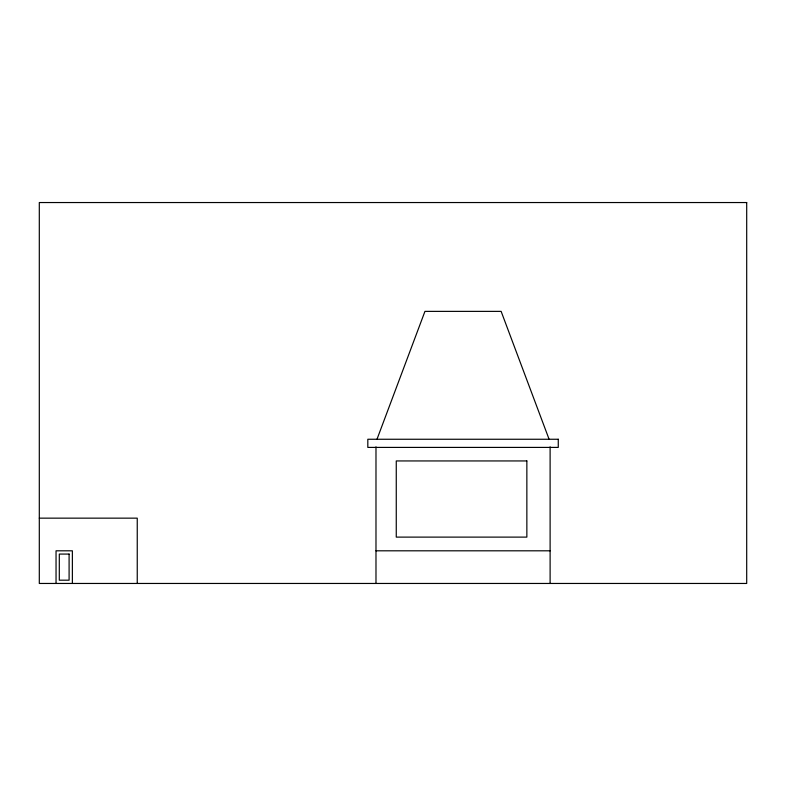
<?xml version="1.0" encoding="UTF-8"?>
<svg xmlns="http://www.w3.org/2000/svg" width="786" height="786" viewBox="0 0 786 786"><rect width="100%" height="100%" fill="white"/><g stroke="black" fill="none" stroke-linecap="round" stroke-linejoin="round"><path stroke-width="1.18" d="M376.995 439.256L424.951 311.374L501.134 311.374L549.09 439.256M39.3 518.151L137.245 518.151L137.245 583.458M375.983 550.809L550.112 550.809M550.112 446.851L550.112 583.458M375.983 446.851L375.983 583.458M72.371 583.458L72.371 550.809L56.042 550.809L56.042 583.458M746.7 202.542L39.3 202.542L39.3 583.458L746.7 583.458L746.7 202.542M558.266 439.256L367.819 439.256L367.819 447.411L558.266 447.411L558.266 439.256M526.856 460.94L396.262 460.94L396.262 537.113L526.856 537.113L526.856 460.94M69.099 554.071L59.304 554.071L59.304 580.186L69.099 580.186L69.099 554.071"/></g></svg>
